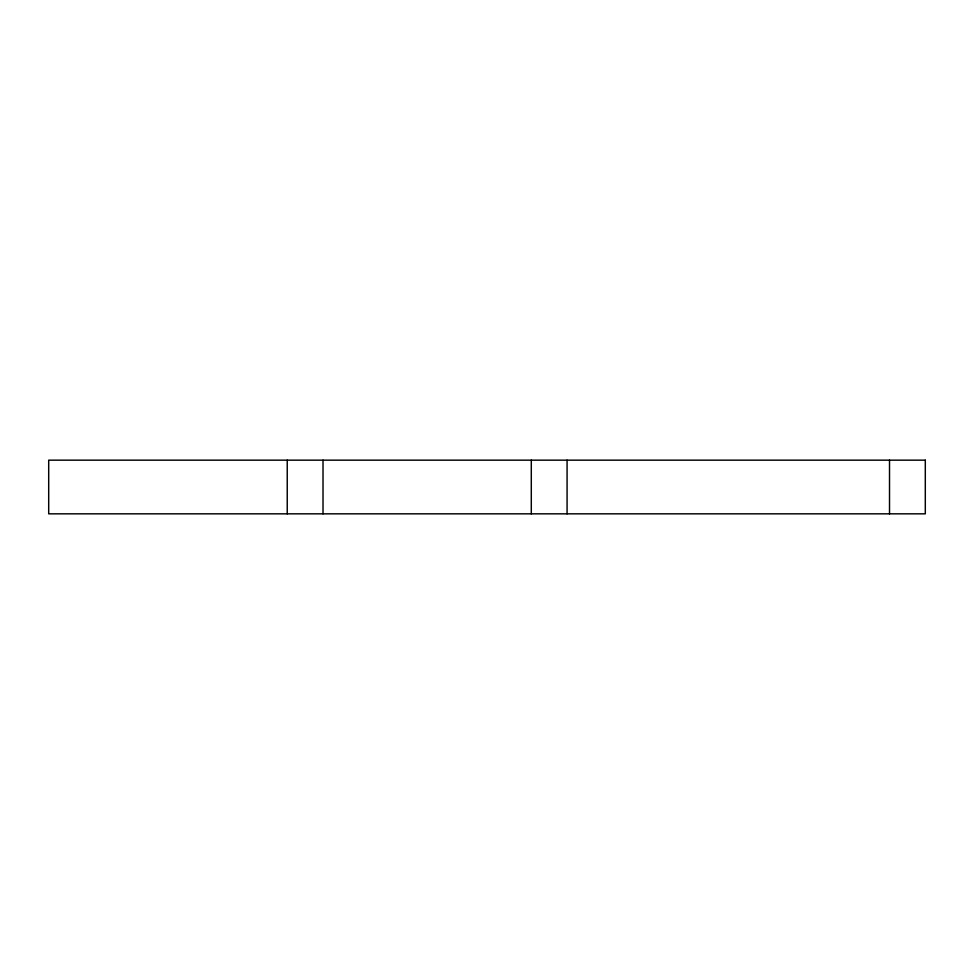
<?xml version="1.0" encoding="UTF-8"?>
<svg xmlns="http://www.w3.org/2000/svg" width="974" height="974" viewBox="0 0 974 974"><rect width="100%" height="100%" fill="white"/><g stroke="black" fill="none" stroke-linecap="round" stroke-linejoin="round"><path stroke-width="1.46" d="M889.518 460.166L889.518 513.834M567.075 460.166L567.075 513.834M531.293 460.166L531.293 513.834M323.015 460.166L323.015 513.834M287.233 460.166L287.233 513.834M925.3 460.166L48.7 460.166L48.7 513.834L925.3 513.834L925.3 460.166"/></g></svg>
